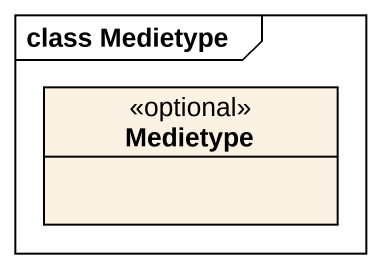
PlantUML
@startuml
mainframe class Medietype
hide circle
hide empty members
class Medietype <<optional>>
@enduml
